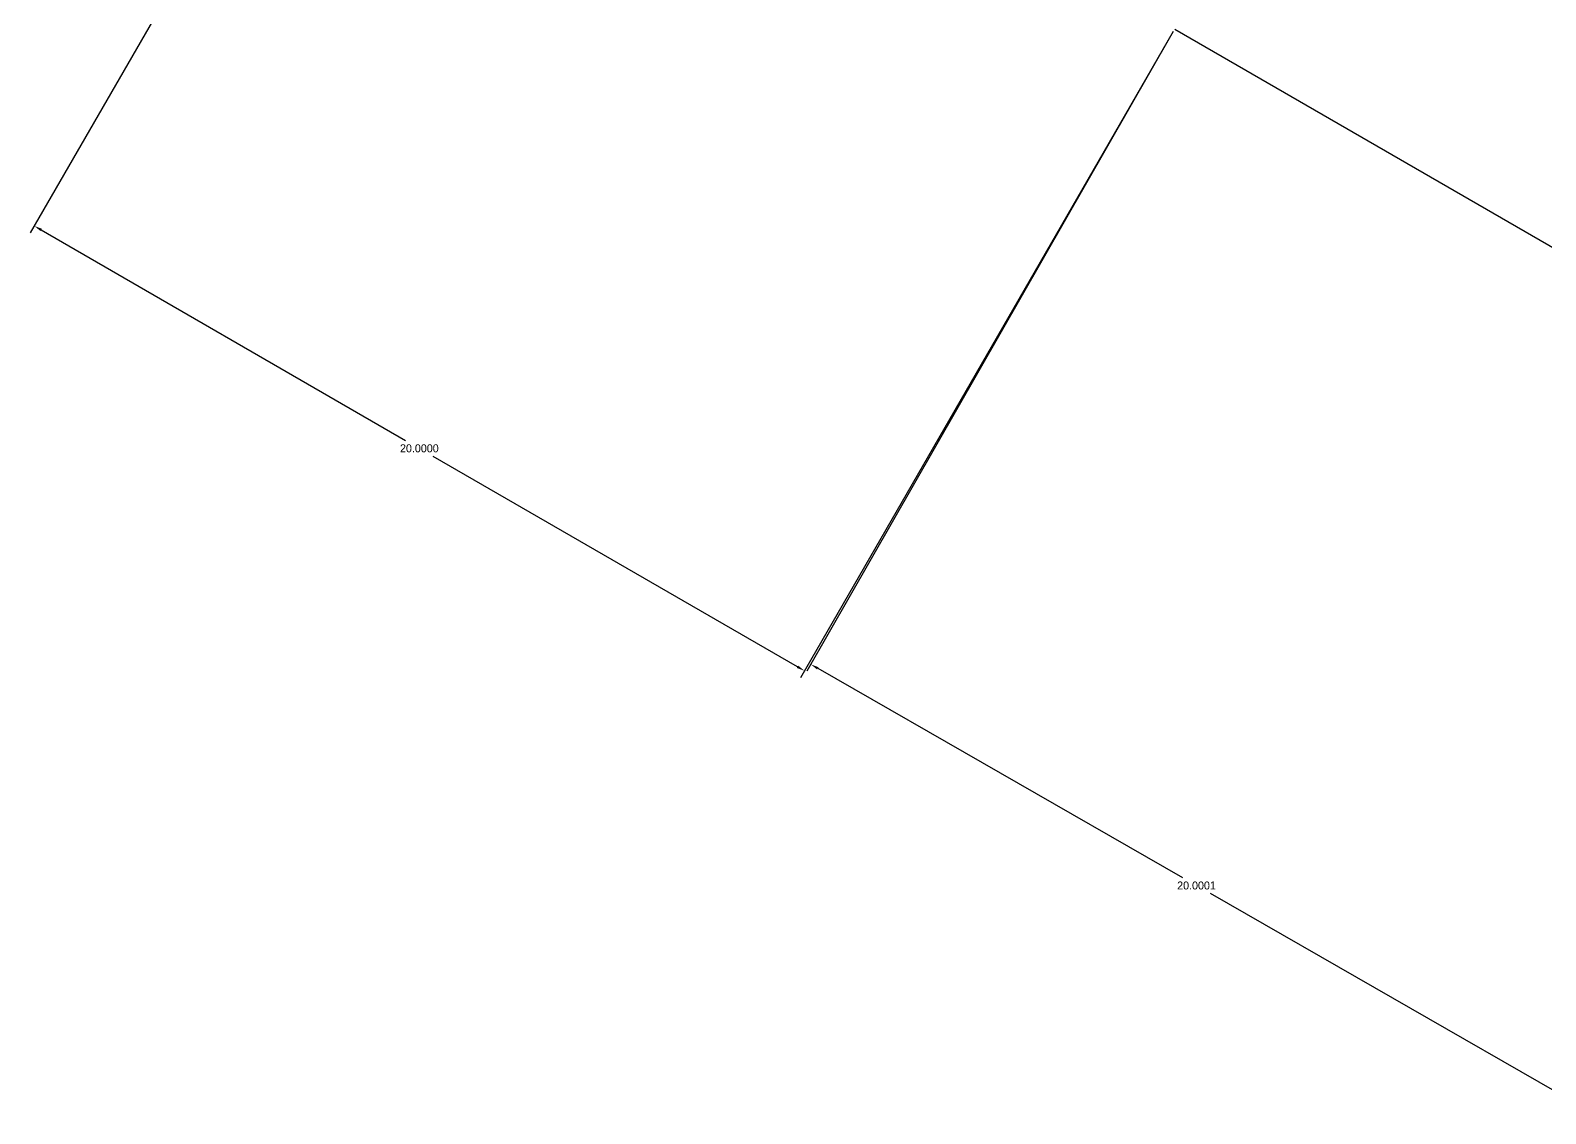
# Model space of a CAD drawing. Header units: millimetres. Extents: x 18 to 350, y -137 to 143.
# Drawn here: x 18.18 to 52.26, y -11.54 to 12.82 of the extents above; entities that cross this region are included whole.
import ezdxf

# ---------------------------------------------------------------- set-up
doc = ezdxf.new("R2010")
doc.units = ezdxf.units.MM
doc.header["$MEASUREMENT"] = 0
doc.dimstyles.get("Standard").update_dxf_attribs({"dimtxt": 0.18, "dimasz": 0.18, "dimexe": 0.18, "dimexo": 0.0625, "dimgap": 0.09, "dimtad": 0, "dimtih": 1, "dimtoh": 1, "dimdec": 4, "dimzin": 0, "dimdsep": 46, "dimtxsty": 'Standard', "dimcen": 0.09, "dimadec": 0, "dimazin": 0, "dimtfac": 1, "dimtdec": 4, "dimtofl": 0, "dimtmove": 0, "dimatfit": 3, "dimfxl": 1, "dimtolj": 1, "dimtzin": 0, "dimarcsym": 0})

# ---------------------------------------------------------------- blocks, each defined once
blk = doc.blocks.new('*D3')
at = {"color": 0, "lineweight": -2}
for p, q in [((26.563, 22.793), (18.176, 8.266)), ((43.883, 12.793), (35.496, -1.734)), ((18.422, 8.332), (26.614, 3.602)), ((35.43, -1.488), (27.238, 3.242))]:
    blk.add_line(p, q, dxfattribs=at)
at = {"color": 0}
for points in [[(18.437, 8.358), (18.407, 8.306), (18.266, 8.422)], [(35.445, -1.462), (35.415, -1.514), (35.586, -1.578)]]:
    blk.add_solid(points, dxfattribs=at)
at = {"layer": 'Defpoints', "color": 0}
for p in [(26.594, 22.847), (43.915, 12.847), (35.586, -1.578)]:
    blk.add_point(p, dxfattribs=at)
at = {"color": 0, "insert": (26.926, 3.422), "char_height": 0.18, "attachment_point": 5}
blk.add_mtext('\\A1;20.0000', dxfattribs=at)
blk = doc.blocks.new('*D4')
at = {"color": 0, "lineweight": -2}
for p, q in [((43.852, 12.739), (35.64, -1.589)), ((61.204, 2.793), (52.992, -11.535)), ((35.885, -1.523), (44.091, -6.226)), ((52.925, -11.289), (44.719, -6.586))]:
    blk.add_line(p, q, dxfattribs=at)
at = {"color": 0}
for points in [[(35.9, -1.497), (35.871, -1.549), (35.729, -1.433)], [(52.94, -11.263), (52.91, -11.315), (53.081, -11.379)]]:
    blk.add_solid(points, dxfattribs=at)
at = {"layer": 'Defpoints', "color": 0}
for p in [(43.883, 12.793), (61.235, 2.847), (53.081, -11.379)]:
    blk.add_point(p, dxfattribs=at)
at = {"color": 0, "insert": (44.405, -6.406), "char_height": 0.18, "attachment_point": 5}
blk.add_mtext('\\A1;20.0001', dxfattribs=at)

msp = doc.modelspace()

# ---------------------------------------------------------------- linework, layer by layer
msp.add_line((43.91462, 12.84688), (61.23513, 2.84688))

# ---------------------------------------------------------------- dimensions: what is measured, and where the dimension line sits
for p1, p2, distance, picture, middle in [((26.59411, 22.84688), (43.91462, 12.84688), -16.65671, '*D3', (26.92601, 3.42175)), ((43.88337, 12.79275), (61.23513, 2.84688), -16.39704, '*D4', (44.40515, -6.40599))]:
    dim = msp.add_aligned_dim(p1=p1, p2=p2, distance=distance, dimstyle='Standard')
    dim.commit()
    dim.dimension.update_dxf_attribs({"geometry": picture, "text_midpoint": middle})

doc.saveas('drawing.dxf')
